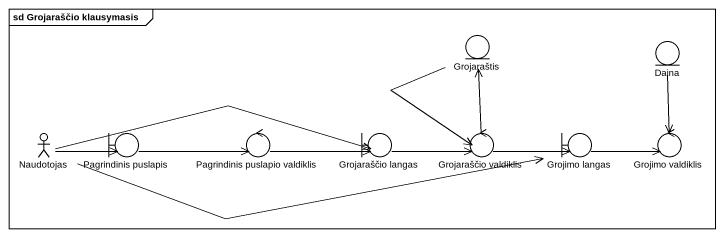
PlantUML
@startuml
mainframe sd Grojaraščio klausymasis
entity Grojaraštis
entity Daina
actor Naudotojas
boundary "Pagrindinis puslapis" as Pagrindinis_puslapis
control "Pagrindinis puslapio valdiklis" as Pagrindinis_puslapio
boundary "Grojaraščio langas" as Grojaraščio_langas
control "Grojaraščio valdiklis" as Grojaraščio_valdiklis
boundary "Grojimo langas" as Grojimo_langas
control "Grojimo valdiklis" as Grojimo_valdiklis
Grojaraštis --> Grojaraščio_valdiklis
Daina --> Grojimo_valdiklis
Naudotojas -right-> Pagrindinis_puslapis
Naudotojas -right-> Grojaraščio_langas
Naudotojas -right-> Grojimo_langas
Pagrindinis_puslapis -right-> Pagrindinis_puslapio
Pagrindinis_puslapio -right-> Grojaraščio_langas
Grojaraščio_langas -right-> Grojaraščio_valdiklis
Grojaraščio_valdiklis -up-> Grojaraštis
Grojaraščio_valdiklis -right-> Grojimo_langas
Grojimo_langas -right-> Grojimo_valdiklis
@enduml
